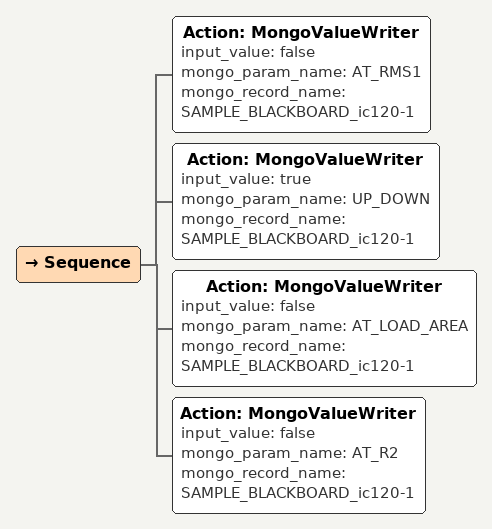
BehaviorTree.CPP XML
<Sequence>
    <Action ID="MongoValueWriter" input_value="false" mongo_param_name="AT_RMS1" mongo_record_name="SAMPLE_BLACKBOARD_ic120-1"/>
    <Action ID="MongoValueWriter" input_value="true" mongo_param_name="UP_DOWN" mongo_record_name="SAMPLE_BLACKBOARD_ic120-1"/>
    <Action ID="MongoValueWriter" input_value="false" mongo_param_name="AT_LOAD_AREA" mongo_record_name="SAMPLE_BLACKBOARD_ic120-1"/>
    <Action ID="MongoValueWriter" input_value="false" mongo_param_name="AT_R2" mongo_record_name="SAMPLE_BLACKBOARD_ic120-1"/>
</Sequence>
